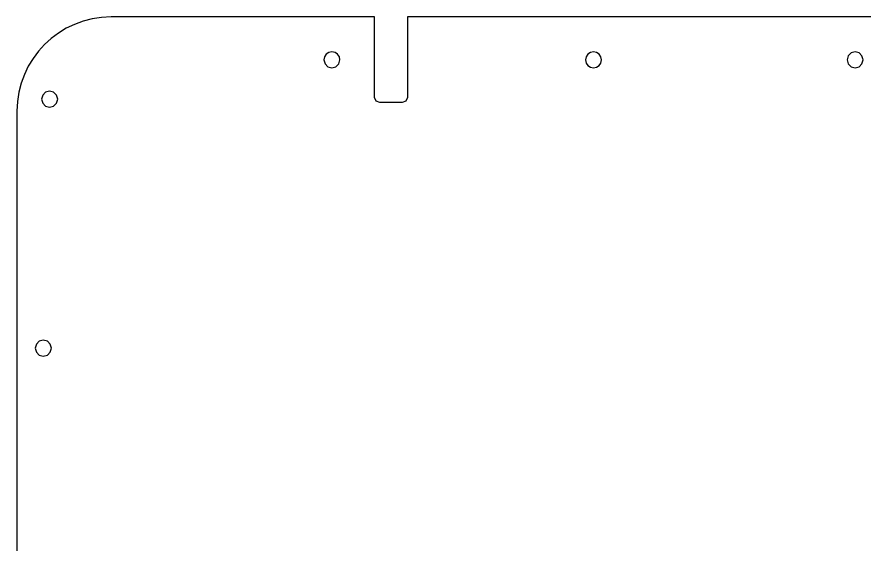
# Model space of a CAD drawing. Extents: x -152 to 152, y -96 to 298.
# Drawn here: x -151.6 to 1.6, y 14.4 to 109.8 of the extents above; entities that cross this region are included whole.
import ezdxf

# ---------------------------------------------------------------- set-up
doc = ezdxf.new("R2010")
doc.units = 0

msp = doc.modelspace()

# ---------------------------------------------------------------- linework, layer by layer
at = {"layer": 'CUTOUTS'}
for p, q in [((-95.608605, 103.025305), (-95.919352, 102.564405)), ((-95.147705, 103.336052), (-95.608605, 103.025305)), ((-94.5833, 103.45), (-95.147705, 103.336052)), ((-94.018895, 103.336052), (-94.5833, 103.45)), ((-93.557995, 103.025305), (-94.018895, 103.336052)), ((-93.247248, 102.564405), (-93.557995, 103.025305)), ((-48.316905, 103.025305), (-48.627652, 102.564405)), ((-47.856005, 103.336052), (-48.316905, 103.025305)), ((-47.2916, 103.45), (-47.856005, 103.336052)), ((-46.727195, 103.336052), (-47.2916, 103.45)), ((-46.266295, 103.025305), (-46.727195, 103.336052)), ((-45.955548, 102.564405), (-46.266295, 103.025305)), ((-1.255737, 102.725), (-1.45, 102)), ((-0.725, 103.255737), (-1.255737, 102.725)), ((0, 103.45), (-0.725, 103.255737)), ((0.725, 103.255737), (0, 103.45)), ((1.255737, 102.725), (0.725, 103.255737)), ((1.45, 102), (1.255737, 102.725)), ((-95.919352, 102.564405), (-96.0333, 102)), ((-96.0333, 102), (-95.839037, 101.275)), ((-95.839037, 101.275), (-95.3083, 100.744263)), ((-93.8583, 100.744263), (-93.327563, 101.275)), ((-93.327563, 101.275), (-93.1333, 102)), ((-93.1333, 102), (-93.247248, 102.564405)), ((-93.1333, 102), (-93.1333, 102)), ((-48.627652, 102.564405), (-48.7416, 102)), ((-48.7416, 102), (-48.627652, 101.435595)), ((-48.627652, 101.435595), (-48.316905, 100.974695)), ((-46.266295, 100.974695), (-45.955548, 101.435595)), ((-45.8416, 102), (-45.955548, 102.564405)), ((-45.955548, 101.435595), (-45.8416, 102)), ((-45.8416, 102), (-45.8416, 102)), ((-1.45, 102), (-1.255737, 101.275)), ((-1.255737, 101.275), (-0.725, 100.744263)), ((0.725, 100.744263), (1.255737, 101.275)), ((1.255737, 101.275), (1.45, 102)), ((1.45, 102), (1.45, 102)), ((-95.3083, 100.744263), (-94.5833, 100.55)), ((-94.5833, 100.55), (-93.8583, 100.744263)), ((-48.316905, 100.974695), (-47.856005, 100.663948)), ((-47.856005, 100.663948), (-47.2916, 100.55)), ((-47.2916, 100.55), (-46.727195, 100.663948)), ((-46.727195, 100.663948), (-46.266295, 100.974695)), ((-0.725, 100.744263), (0, 100.55)), ((0, 100.55), (0.725, 100.744263)), ((-146.890737, 95.6209), (-147.085, 94.8959)), ((-146.36, 96.151637), (-146.890737, 95.6209)), ((-145.635, 96.3459), (-146.36, 96.151637)), ((-144.91, 96.151637), (-145.635, 96.3459)), ((-144.379263, 95.6209), (-144.91, 96.151637)), ((-144.185, 94.8959), (-144.379263, 95.6209)), ((-147.085, 94.8959), (-146.890737, 94.1709)), ((-146.890737, 94.1709), (-146.36, 93.640163)), ((-146.36, 93.640163), (-145.635, 93.4459)), ((-145.635, 93.4459), (-144.91, 93.640163)), ((-144.91, 93.640163), (-144.379263, 94.1709)), ((-144.379263, 94.1709), (-144.185, 94.8959)), ((-144.185, 94.8959), (-144.185, 94.8959)), ((-148.033737, 50.55), (-148.228, 49.825)), ((-147.503, 51.080737), (-148.033737, 50.55)), ((-146.778, 51.275), (-147.503, 51.080737)), ((-146.053, 51.080737), (-146.778, 51.275)), ((-145.522263, 50.55), (-146.053, 51.080737)), ((-145.328, 49.825), (-145.522263, 50.55)), ((-148.228, 49.825), (-148.033737, 49.1)), ((-148.033737, 49.1), (-147.503, 48.569263)), ((-146.053, 48.569263), (-145.522263, 49.1)), ((-145.522263, 49.1), (-145.328, 49.825)), ((-145.328, 49.825), (-145.328, 49.825)), ((-147.503, 48.569263), (-146.778, 48.375)), ((-146.778, 48.375), (-146.053, 48.569263))]:
    msp.add_line(p, q, dxfattribs=at)
at = {"layer": 'PERIMETER'}
for p, q in [((-139.570091, 109.005483), (-141.136557, 108.432157)), ((-137.936129, 109.425613), (-139.570091, 109.005483)), ((-136.243242, 109.683975), (-137.936129, 109.425613)), ((-134.5, 109.772), (-136.243242, 109.683975)), ((-134.05, 109.772), (-134.5, 109.772)), ((-124.95, 109.772), (-134.05, 109.772)), ((-134.05, 109.772), (-134.05, 109.772)), ((-86.8999, 109.772), (-124.95, 109.772)), ((-124.95, 109.772), (-124.95, 109.772)), ((-86.8999, 95.2224), (-86.8999, 109.772)), ((80.9499, 109.772), (-80.9499, 109.772)), ((-80.9499, 109.772), (-80.9499, 95.2224)), ((-142.626957, 107.714203), (-144.032722, 106.860192)), ((-141.136557, 108.432157), (-142.626957, 107.714203)), ((-145.345281, 105.878693), (-146.556065, 104.778277)), ((-144.032722, 106.860192), (-145.345281, 105.878693)), ((-146.556065, 104.778277), (-147.656502, 103.567513)), ((-147.656502, 103.567513), (-148.638024, 102.254971)), ((-148.638024, 102.254971), (-149.49206, 100.849221)), ((-149.49206, 100.849221), (-150.21004, 99.358833)), ((-150.21004, 99.358833), (-150.783394, 97.792377)), ((-150.783394, 97.792377), (-151.203552, 96.158423)), ((-151.203552, 96.158423), (-151.461944, 94.465541)), ((-86.621652, 94.550648), (-86.8999, 95.2224)), ((-80.9499, 95.2224), (-81.228148, 94.550648)), ((-151.461944, 94.465541), (-151.55, 92.7223)), ((-85.9499, 94.2724), (-86.621652, 94.550648)), ((-81.8999, 94.2724), (-85.9499, 94.2724)), ((-81.228148, 94.550648), (-81.8999, 94.2724)), ((-151.55, 92.7223), (-151.55, -78.7215))]:
    msp.add_line(p, q, dxfattribs=at)

doc.saveas('drawing.dxf')
